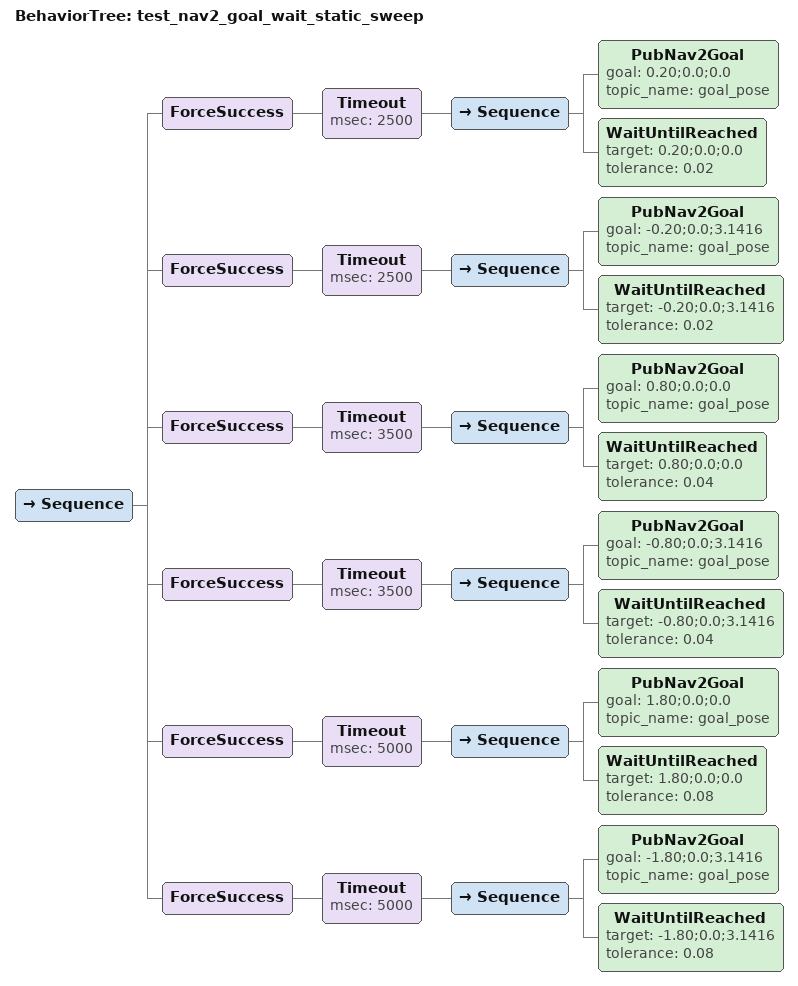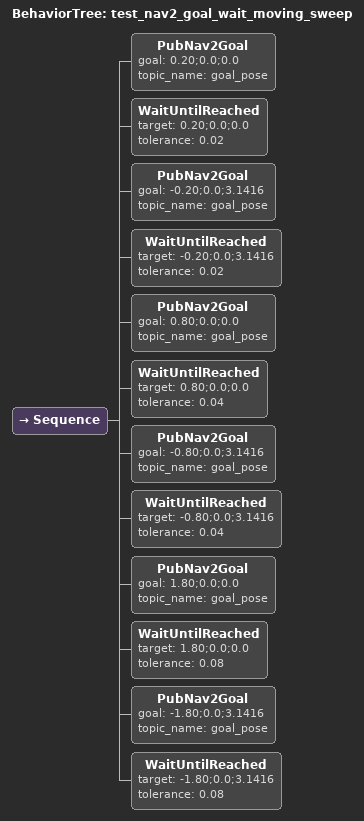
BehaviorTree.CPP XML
<?xml version="1.0" encoding="UTF-8"?>
<root BTCPP_format="4">

  <BehaviorTree ID="test_nav2_goal_wait_static_sweep">
    <Sequence>
      <ForceSuccess>
        <Timeout msec="2500">
          <Sequence>
            <PubNav2Goal goal="0.20;0.0;0.0"
                         topic_name="goal_pose"/>
            <WaitUntilReached target="0.20;0.0;0.0"
                              tolerance="0.02"/>
          </Sequence>
        </Timeout>
      </ForceSuccess>
      <ForceSuccess>
        <Timeout msec="2500">
          <Sequence>
            <PubNav2Goal goal="-0.20;0.0;3.1416"
                         topic_name="goal_pose"/>
            <WaitUntilReached target="-0.20;0.0;3.1416"
                              tolerance="0.02"/>
          </Sequence>
        </Timeout>
      </ForceSuccess>
      <ForceSuccess>
        <Timeout msec="3500">
          <Sequence>
            <PubNav2Goal goal="0.80;0.0;0.0"
                         topic_name="goal_pose"/>
            <WaitUntilReached target="0.80;0.0;0.0"
                              tolerance="0.04"/>
          </Sequence>
        </Timeout>
      </ForceSuccess>
      <ForceSuccess>
        <Timeout msec="3500">
          <Sequence>
            <PubNav2Goal goal="-0.80;0.0;3.1416"
                         topic_name="goal_pose"/>
            <WaitUntilReached target="-0.80;0.0;3.1416"
                              tolerance="0.04"/>
          </Sequence>
        </Timeout>
      </ForceSuccess>
      <ForceSuccess>
        <Timeout msec="5000">
          <Sequence>
            <PubNav2Goal goal="1.80;0.0;0.0"
                         topic_name="goal_pose"/>
            <WaitUntilReached target="1.80;0.0;0.0"
                              tolerance="0.08"/>
          </Sequence>
        </Timeout>
      </ForceSuccess>
      <ForceSuccess>
        <Timeout msec="5000">
          <Sequence>
            <PubNav2Goal goal="-1.80;0.0;3.1416"
                         topic_name="goal_pose"/>
            <WaitUntilReached target="-1.80;0.0;3.1416"
                              tolerance="0.08"/>
          </Sequence>
        </Timeout>
      </ForceSuccess>
    </Sequence>
  </BehaviorTree>

  <BehaviorTree ID="test_nav2_goal_wait_moving_sweep">
    <Sequence>
      <PubNav2Goal goal="0.20;0.0;0.0"
                   topic_name="goal_pose"/>
      <WaitUntilReached target="0.20;0.0;0.0"
                        tolerance="0.02"/>
      <PubNav2Goal goal="-0.20;0.0;3.1416"
                   topic_name="goal_pose"/>
      <WaitUntilReached target="-0.20;0.0;3.1416"
                        tolerance="0.02"/>
      <PubNav2Goal goal="0.80;0.0;0.0"
                   topic_name="goal_pose"/>
      <WaitUntilReached target="0.80;0.0;0.0"
                        tolerance="0.04"/>
      <PubNav2Goal goal="-0.80;0.0;3.1416"
                   topic_name="goal_pose"/>
      <WaitUntilReached target="-0.80;0.0;3.1416"
                        tolerance="0.04"/>
      <PubNav2Goal goal="1.80;0.0;0.0"
                   topic_name="goal_pose"/>
      <WaitUntilReached target="1.80;0.0;0.0"
                        tolerance="0.08"/>
      <PubNav2Goal goal="-1.80;0.0;3.1416"
                   topic_name="goal_pose"/>
      <WaitUntilReached target="-1.80;0.0;3.1416"
                        tolerance="0.08"/>
    </Sequence>
  </BehaviorTree>

</root>
